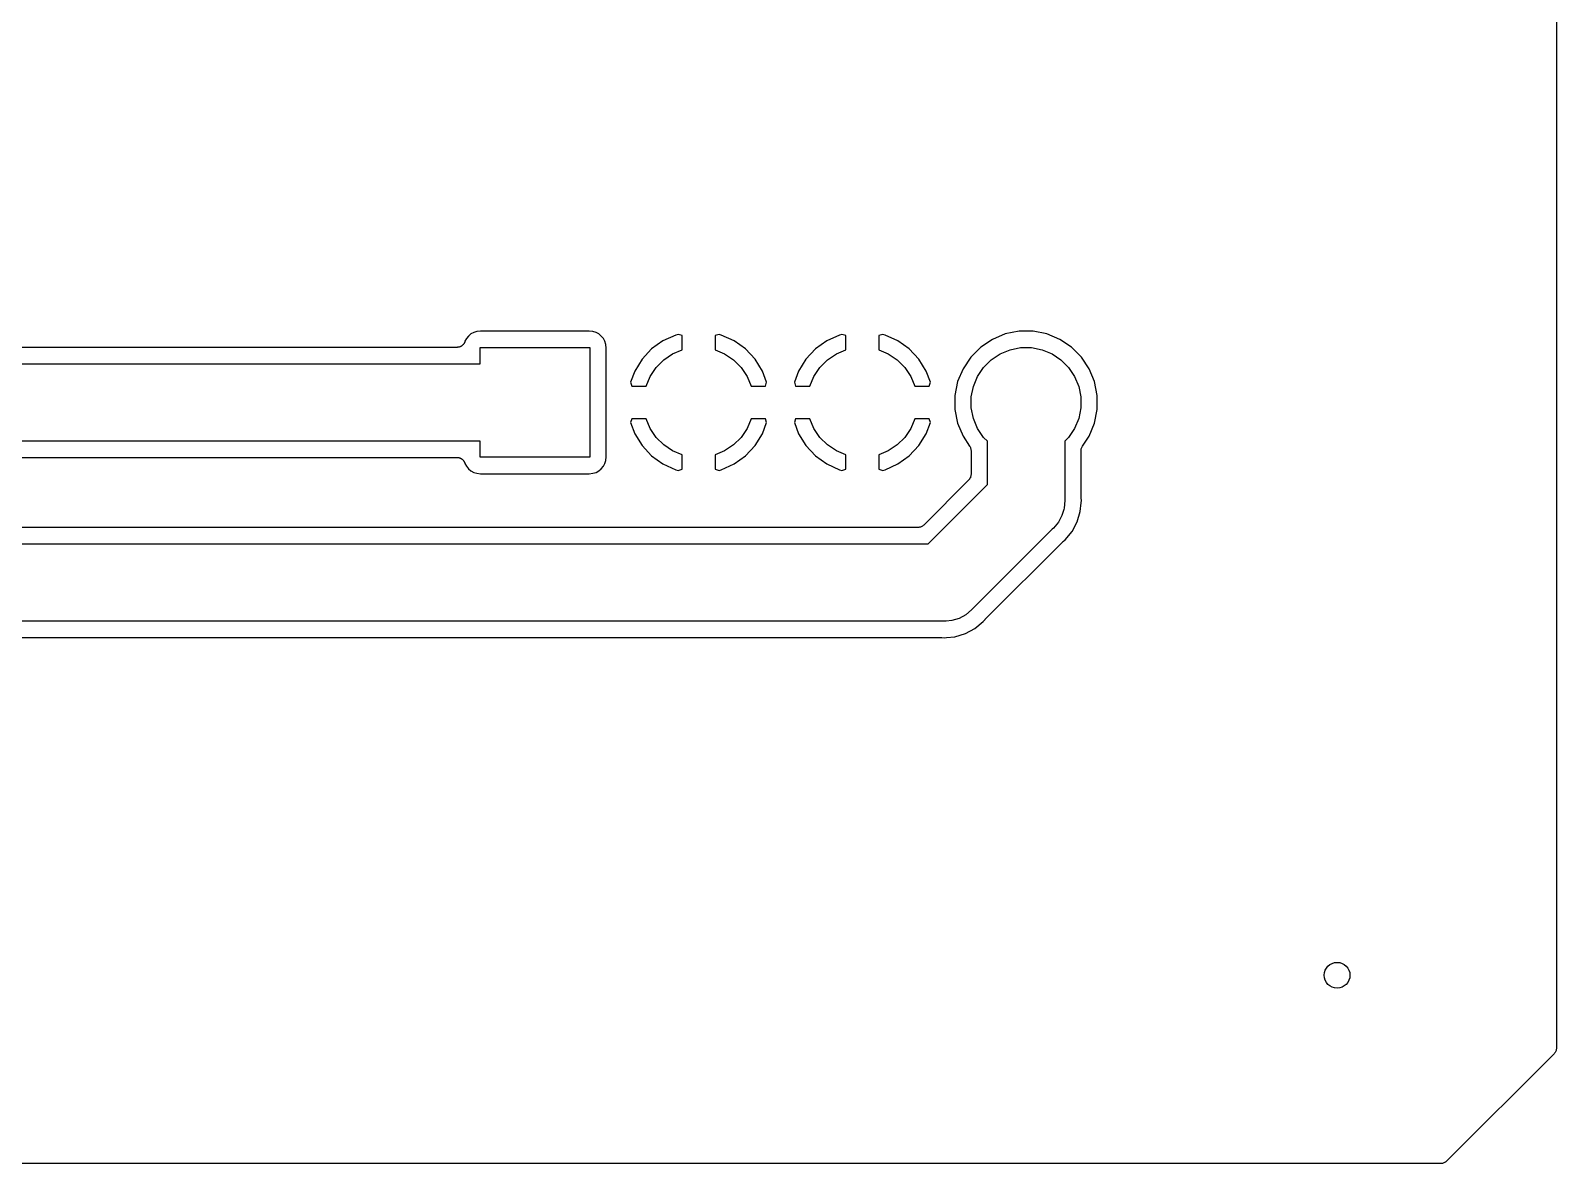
# Model space of a CAD drawing. Extents: x 49 to 143, y -158 to -38.
# Drawn here: x 119.17 to 142.85, y -148.97 to -131.39 of the extents above; entities that cross this region are included whole.
import ezdxf

# ---------------------------------------------------------------- set-up
doc = ezdxf.new("R2010")
doc.units = 0
doc.layers.add('BLACK', color=7, linetype='CONTINUOUS')

msp = doc.modelspace()

# ---------------------------------------------------------------- linework, layer by layer
at = {"layer": 'BLACK', "linetype": 'CONTINUOUS'}
for p, q in [((142.85, -38.2393), (142.85, -147.177)), ((125.97, -136.13), (125.938, -136.168)), ((126.008, -136.098), (125.97, -136.13)), ((126.052, -136.074), (126.008, -136.098)), ((126.1, -136.06), (126.052, -136.074)), ((126.156, -136.054), (126.1, -136.06)), ((127.844, -136.054), (126.156, -136.054)), ((127.9, -136.06), (127.844, -136.054)), ((127.948, -136.074), (127.9, -136.06)), ((127.992, -136.098), (127.948, -136.074)), ((128.03, -136.13), (127.992, -136.098)), ((128.062, -136.168), (128.03, -136.13)), ((129.188, -136.114), (128.987, -136.205)), ((129.222, -136.104), (129.188, -136.114)), ((129.286, -136.124), (129.222, -136.104)), ((129.286, -136.345), (129.286, -136.124)), ((129.858, -136.104), (129.794, -136.124)), ((129.794, -136.124), (129.794, -136.345)), ((129.892, -136.114), (129.858, -136.104)), ((130.093, -136.205), (129.892, -136.114)), ((131.728, -136.114), (131.527, -136.205)), ((131.762, -136.104), (131.728, -136.114)), ((131.826, -136.124), (131.762, -136.104)), ((131.826, -136.345), (131.826, -136.124)), ((132.398, -136.104), (132.334, -136.124)), ((132.334, -136.124), (132.334, -136.345)), ((132.432, -136.114), (132.398, -136.104)), ((132.633, -136.205), (132.432, -136.114)), ((134.298, -136.098), (134.097, -136.182)), ((134.511, -136.056), (134.298, -136.098)), ((134.729, -136.056), (134.511, -136.056)), ((134.942, -136.098), (134.729, -136.056)), ((135.143, -136.182), (134.942, -136.098)), ((125.792, -136.306), (97.5842, -136.306)), ((125.797, -136.305), (125.792, -136.306)), ((125.803, -136.305), (125.797, -136.305)), ((125.81, -136.304), (125.803, -136.305)), ((125.816, -136.304), (125.81, -136.304)), ((125.822, -136.302), (125.816, -136.304)), ((125.827, -136.301), (125.822, -136.302)), ((125.834, -136.298), (125.827, -136.301)), ((125.84, -136.296), (125.834, -136.298)), ((125.845, -136.294), (125.84, -136.296)), ((125.85, -136.292), (125.845, -136.294)), ((125.856, -136.288), (125.85, -136.292)), ((125.862, -136.285), (125.856, -136.288)), ((125.866, -136.281), (125.862, -136.285)), ((125.871, -136.278), (125.866, -136.281)), ((125.876, -136.273), (125.871, -136.278)), ((125.881, -136.269), (125.876, -136.273)), ((125.885, -136.265), (125.881, -136.269)), ((125.889, -136.261), (125.885, -136.265)), ((125.893, -136.255), (125.889, -136.261)), ((125.897, -136.25), (125.893, -136.255)), ((125.9, -136.245), (125.897, -136.25)), ((125.903, -136.24), (125.9, -136.245)), ((125.905, -136.234), (125.903, -136.24)), ((125.909, -136.228), (125.905, -136.234)), ((125.91, -136.223), (125.909, -136.228)), ((125.913, -136.218), (125.91, -136.223)), ((125.914, -136.212), (125.913, -136.216)), ((125.913, -136.216), (125.913, -136.218)), ((125.938, -136.168), (125.914, -136.212)), ((126.15, -136.56), (126.15, -136.31)), ((126.15, -136.31), (127.85, -136.31)), ((127.85, -136.31), (127.85, -138.01)), ((128.086, -136.212), (128.062, -136.168)), ((128.1, -136.26), (128.086, -136.212)), ((128.106, -136.316), (128.1, -136.26)), ((128.106, -138.004), (128.106, -136.316)), ((128.811, -136.331), (128.664, -136.489)), ((128.987, -136.205), (128.811, -136.331)), ((129.137, -136.407), (129.286, -136.345)), ((129.794, -136.345), (129.943, -136.407)), ((130.269, -136.331), (130.093, -136.205)), ((130.416, -136.489), (130.269, -136.331)), ((131.351, -136.331), (131.204, -136.489)), ((131.527, -136.205), (131.351, -136.331)), ((131.677, -136.407), (131.826, -136.345)), ((132.334, -136.345), (132.483, -136.407)), ((132.809, -136.331), (132.633, -136.205)), ((132.956, -136.489), (132.809, -136.331)), ((133.916, -136.302), (133.762, -136.456)), ((134.097, -136.182), (133.916, -136.302)), ((134.217, -136.407), (134.372, -136.343)), ((134.372, -136.343), (134.536, -136.31)), ((134.536, -136.31), (134.704, -136.31)), ((134.704, -136.31), (134.868, -136.343)), ((134.868, -136.343), (135.023, -136.407)), ((135.324, -136.302), (135.143, -136.182)), ((135.478, -136.456), (135.324, -136.302)), ((97.5655, -136.56), (126.15, -136.56)), ((128.664, -136.489), (128.55, -136.673)), ((128.88, -136.618), (128.998, -136.5)), ((128.998, -136.5), (129.137, -136.407)), ((129.943, -136.407), (130.082, -136.5)), ((130.082, -136.5), (130.2, -136.618)), ((130.53, -136.673), (130.416, -136.489)), ((131.204, -136.489), (131.09, -136.673)), ((131.42, -136.618), (131.538, -136.5)), ((131.538, -136.5), (131.677, -136.407)), ((132.483, -136.407), (132.622, -136.5)), ((132.622, -136.5), (132.74, -136.618)), ((133.07, -136.673), (132.956, -136.489)), ((133.762, -136.456), (133.642, -136.637)), ((133.96, -136.618), (134.078, -136.5)), ((134.078, -136.5), (134.217, -136.407)), ((135.023, -136.407), (135.162, -136.5)), ((135.162, -136.5), (135.28, -136.618)), ((135.598, -136.637), (135.478, -136.456)), ((128.55, -136.673), (128.485, -136.846)), ((128.485, -136.846), (128.504, -136.906)), ((128.725, -136.906), (128.787, -136.757)), ((128.787, -136.757), (128.88, -136.618)), ((130.2, -136.618), (130.293, -136.757)), ((130.293, -136.757), (130.355, -136.906)), ((130.595, -136.846), (130.53, -136.673)), ((130.576, -136.906), (130.595, -136.846)), ((131.09, -136.673), (131.025, -136.846)), ((131.025, -136.846), (131.044, -136.906)), ((131.265, -136.906), (131.327, -136.757)), ((131.327, -136.757), (131.42, -136.618)), ((132.74, -136.618), (132.833, -136.757)), ((132.833, -136.757), (132.895, -136.906)), ((133.135, -136.846), (133.07, -136.673)), ((133.116, -136.906), (133.135, -136.846)), ((133.558, -136.838), (133.516, -137.051)), ((133.642, -136.637), (133.558, -136.838)), ((133.803, -136.912), (133.867, -136.757)), ((133.867, -136.757), (133.96, -136.618)), ((135.28, -136.618), (135.373, -136.757)), ((135.373, -136.757), (135.437, -136.912)), ((135.682, -136.838), (135.598, -136.637)), ((135.724, -137.051), (135.682, -136.838)), ((128.504, -136.906), (128.725, -136.906)), ((130.355, -136.906), (130.576, -136.906)), ((131.044, -136.906), (131.265, -136.906)), ((132.895, -136.906), (133.116, -136.906)), ((133.516, -137.051), (133.516, -137.269)), ((133.77, -137.076), (133.803, -136.912)), ((133.77, -137.244), (133.77, -137.076)), ((135.437, -136.912), (135.47, -137.076)), ((135.47, -137.076), (135.47, -137.244)), ((135.724, -137.269), (135.724, -137.051)), ((133.516, -137.269), (133.558, -137.482)), ((133.803, -137.408), (133.77, -137.244)), ((135.47, -137.244), (135.437, -137.408)), ((135.682, -137.482), (135.724, -137.269)), ((128.504, -137.414), (128.485, -137.474)), ((128.485, -137.474), (128.55, -137.647)), ((128.725, -137.414), (128.504, -137.414)), ((128.787, -137.563), (128.725, -137.414)), ((130.355, -137.414), (130.293, -137.563)), ((130.576, -137.414), (130.355, -137.414)), ((130.53, -137.647), (130.595, -137.474)), ((130.595, -137.474), (130.576, -137.414)), ((131.044, -137.414), (131.025, -137.474)), ((131.025, -137.474), (131.09, -137.647)), ((131.265, -137.414), (131.044, -137.414)), ((131.327, -137.563), (131.265, -137.414)), ((132.895, -137.414), (132.833, -137.563)), ((133.116, -137.414), (132.895, -137.414)), ((133.07, -137.647), (133.135, -137.474)), ((133.135, -137.474), (133.116, -137.414)), ((133.558, -137.482), (133.642, -137.683)), ((133.867, -137.563), (133.803, -137.408)), ((135.437, -137.408), (135.373, -137.563)), ((135.598, -137.683), (135.682, -137.482)), ((126.15, -137.76), (97.7845, -137.76)), ((126.15, -138.01), (126.15, -137.76)), ((128.55, -137.647), (128.664, -137.831)), ((128.88, -137.702), (128.787, -137.563)), ((128.998, -137.82), (128.88, -137.702)), ((130.2, -137.702), (130.082, -137.82)), ((130.293, -137.563), (130.2, -137.702)), ((130.416, -137.831), (130.53, -137.647)), ((131.09, -137.647), (131.204, -137.831)), ((131.42, -137.702), (131.327, -137.563)), ((131.538, -137.82), (131.42, -137.702)), ((132.74, -137.702), (132.622, -137.82)), ((132.833, -137.563), (132.74, -137.702)), ((132.956, -137.831), (133.07, -137.647)), ((133.642, -137.683), (133.745, -137.837)), ((133.96, -137.702), (133.867, -137.563)), ((134.02, -137.762), (133.96, -137.702)), ((134.02, -138.435), (134.02, -137.762)), ((135.28, -137.702), (135.22, -137.762)), ((135.22, -137.762), (135.22, -138.655)), ((135.373, -137.563), (135.28, -137.702)), ((135.495, -137.837), (135.598, -137.683)), ((97.9423, -138.014), (125.792, -138.014)), ((125.792, -138.014), (125.793, -138.014)), ((125.793, -138.014), (125.799, -138.015)), ((125.799, -138.015), (125.805, -138.015)), ((125.805, -138.015), (125.811, -138.016)), ((125.811, -138.016), (125.818, -138.017)), ((125.818, -138.017), (125.823, -138.018)), ((125.823, -138.018), (125.829, -138.02)), ((125.829, -138.02), (125.835, -138.022)), ((125.835, -138.022), (125.842, -138.024)), ((125.842, -138.024), (125.847, -138.027)), ((125.847, -138.027), (125.852, -138.029)), ((125.852, -138.029), (125.857, -138.033)), ((127.85, -138.01), (126.15, -138.01)), ((128.1, -138.06), (128.106, -138.004)), ((128.664, -137.831), (128.811, -137.989)), ((128.811, -137.989), (128.987, -138.115)), ((129.137, -137.913), (128.998, -137.82)), ((129.286, -137.975), (129.137, -137.913)), ((129.286, -138.196), (129.286, -137.975)), ((129.943, -137.913), (129.794, -137.975)), ((129.794, -137.975), (129.794, -138.196)), ((130.082, -137.82), (129.943, -137.913)), ((130.093, -138.115), (130.269, -137.989)), ((130.269, -137.989), (130.416, -137.831)), ((131.204, -137.831), (131.351, -137.989)), ((131.351, -137.989), (131.527, -138.115)), ((131.677, -137.913), (131.538, -137.82)), ((131.826, -137.975), (131.677, -137.913)), ((131.826, -138.196), (131.826, -137.975)), ((132.483, -137.913), (132.334, -137.975)), ((132.334, -137.975), (132.334, -138.196)), ((132.622, -137.82), (132.483, -137.913)), ((132.633, -138.115), (132.809, -137.989)), ((132.809, -137.989), (132.956, -137.831)), ((133.745, -137.837), (133.745, -137.837)), ((133.745, -137.837), (133.745, -137.837)), ((133.745, -137.837), (133.745, -137.837)), ((133.745, -137.837), (133.746, -137.838)), ((133.746, -137.838), (133.751, -137.849)), ((133.751, -137.849), (133.756, -137.859)), ((133.756, -137.859), (133.757, -137.86)), ((133.757, -137.86), (133.757, -137.861)), ((133.757, -137.861), (133.76, -137.872)), ((133.76, -137.872), (133.764, -137.883)), ((133.764, -137.883), (133.764, -137.884)), ((133.764, -137.884), (133.764, -137.884)), ((133.764, -137.884), (133.765, -137.896)), ((133.765, -137.896), (133.766, -137.908)), ((133.766, -137.908), (133.766, -138.278)), ((135.474, -137.906), (135.475, -137.894)), ((135.474, -137.907), (135.474, -137.906)), ((135.474, -137.908), (135.474, -137.907)), ((135.474, -137.907), (135.474, -137.907)), ((135.474, -137.907), (135.474, -137.907)), ((135.474, -138.636), (135.474, -137.908)), ((135.475, -137.894), (135.476, -137.883)), ((135.476, -137.883), (135.477, -137.882)), ((135.477, -137.881), (135.48, -137.87)), ((135.477, -137.882), (135.477, -137.881)), ((135.48, -137.87), (135.484, -137.859)), ((135.484, -137.858), (135.49, -137.847)), ((135.484, -137.859), (135.484, -137.858)), ((135.484, -137.858), (135.484, -137.858)), ((135.49, -137.847), (135.495, -137.837)), ((125.857, -138.033), (125.863, -138.036)), ((125.863, -138.036), (125.868, -138.04)), ((125.868, -138.04), (125.872, -138.043)), ((125.872, -138.043), (125.877, -138.048)), ((125.877, -138.048), (125.882, -138.052)), ((125.882, -138.052), (125.886, -138.057)), ((125.886, -138.057), (125.89, -138.061)), ((125.89, -138.061), (125.894, -138.066)), ((125.894, -138.066), (125.898, -138.071)), ((125.898, -138.071), (125.9, -138.076)), ((125.9, -138.076), (125.904, -138.081)), ((125.904, -138.081), (125.906, -138.087)), ((125.906, -138.087), (125.909, -138.093)), ((125.909, -138.093), (125.911, -138.099)), ((125.911, -138.099), (125.913, -138.104)), ((125.913, -138.104), (125.914, -138.108)), ((125.914, -138.108), (125.938, -138.152)), ((125.938, -138.152), (125.97, -138.19)), ((125.97, -138.19), (126.008, -138.222)), ((126.008, -138.222), (126.052, -138.246)), ((126.052, -138.246), (126.1, -138.26)), ((126.1, -138.26), (126.156, -138.266)), ((126.156, -138.266), (127.844, -138.266)), ((127.844, -138.266), (127.9, -138.26)), ((127.9, -138.26), (127.948, -138.246)), ((127.948, -138.246), (127.992, -138.222)), ((127.992, -138.222), (128.03, -138.19)), ((128.03, -138.19), (128.062, -138.152)), ((128.062, -138.152), (128.086, -138.108)), ((128.086, -138.108), (128.1, -138.06)), ((128.987, -138.115), (129.188, -138.206)), ((129.188, -138.206), (129.222, -138.216)), ((129.222, -138.216), (129.286, -138.196)), ((129.794, -138.196), (129.858, -138.216)), ((129.858, -138.216), (129.892, -138.206)), ((129.892, -138.206), (130.093, -138.115)), ((131.527, -138.115), (131.728, -138.206)), ((131.728, -138.206), (131.762, -138.216)), ((131.762, -138.216), (131.826, -138.196)), ((132.334, -138.196), (132.398, -138.216)), ((132.398, -138.216), (132.432, -138.206)), ((132.432, -138.206), (132.633, -138.115)), ((133.729, -138.367), (133.033, -139.063)), ((133.101, -139.354), (134.02, -138.435)), ((133.736, -138.358), (133.729, -138.367)), ((133.744, -138.349), (133.736, -138.358)), ((133.745, -138.348), (133.744, -138.349)), ((133.744, -138.349), (133.744, -138.349)), ((133.75, -138.338), (133.745, -138.348)), ((133.756, -138.328), (133.75, -138.338)), ((133.76, -138.315), (133.756, -138.326)), ((133.756, -138.326), (133.756, -138.327)), ((133.756, -138.327), (133.756, -138.328)), ((133.763, -138.304), (133.76, -138.315)), ((133.765, -138.291), (133.763, -138.303)), ((133.763, -138.303), (133.763, -138.303)), ((133.763, -138.303), (133.763, -138.304)), ((133.766, -138.279), (133.765, -138.291)), ((133.766, -138.278), (133.766, -138.278)), ((133.766, -138.278), (133.766, -138.278)), ((133.766, -138.278), (133.766, -138.278)), ((133.766, -138.278), (133.766, -138.279)), ((135.223, -138.684), (135.211, -138.802)), ((135.22, -138.655), (135.223, -138.684)), ((135.462, -138.851), (135.475, -138.72)), ((135.475, -138.641), (135.474, -138.636)), ((135.474, -138.646), (135.475, -138.641)), ((135.475, -138.648), (135.474, -138.646)), ((135.478, -138.684), (135.475, -138.648)), ((135.475, -138.72), (135.478, -138.684)), ((135.475, -138.72), (135.475, -138.72)), ((135.177, -138.915), (135.121, -139.019)), ((135.205, -138.822), (135.177, -138.915)), ((135.211, -138.802), (135.205, -138.822)), ((135.413, -139.012), (135.462, -138.851)), ((132.944, -139.1), (98.4732, -139.1)), ((132.955, -139.099), (132.944, -139.1)), ((132.967, -139.098), (132.955, -139.099)), ((132.968, -139.098), (132.967, -139.098)), ((132.98, -139.094), (132.968, -139.098)), ((132.968, -139.098), (132.968, -139.098)), ((132.991, -139.091), (132.98, -139.094)), ((132.992, -139.09), (132.991, -139.091)), ((132.991, -139.091), (132.991, -139.091)), ((133.002, -139.085), (132.992, -139.09)), ((133.013, -139.08), (133.002, -139.085)), ((133.014, -139.079), (133.013, -139.079)), ((133.013, -139.079), (133.013, -139.08)), ((133.023, -139.071), (133.014, -139.079)), ((133.032, -139.064), (133.023, -139.071)), ((133.033, -139.063), (133.032, -139.064)), ((133.033, -139.063), (133.033, -139.063)), ((133.033, -139.063), (133.033, -139.063)), ((133.033, -139.063), (133.033, -139.063)), ((135.023, -139.129), (133.795, -140.357)), ((135.046, -139.11), (135.023, -139.129)), ((135.121, -139.019), (135.046, -139.11)), ((135.227, -139.291), (135.334, -139.161)), ((135.334, -139.161), (135.413, -139.012)), ((98.4545, -139.354), (133.101, -139.354)), ((133.988, -140.524), (135.19, -139.322)), ((135.19, -139.322), (135.191, -139.321)), ((135.191, -139.321), (135.195, -139.317)), ((135.195, -139.317), (135.199, -139.314)), ((135.199, -139.314), (135.227, -139.291)), ((133.776, -140.38), (133.685, -140.455)), ((133.795, -140.357), (133.776, -140.38)), ((133.321, -140.554), (98.6735, -140.554)), ((133.35, -140.557), (133.321, -140.554)), ((133.379, -140.554), (133.35, -140.557)), ((133.468, -140.545), (133.379, -140.554)), ((133.581, -140.511), (133.468, -140.545)), ((133.685, -140.455), (133.581, -140.511)), ((133.827, -140.668), (133.957, -140.561)), ((133.957, -140.561), (133.98, -140.533)), ((133.98, -140.533), (133.981, -140.532)), ((133.981, -140.532), (133.985, -140.528)), ((133.985, -140.528), (133.988, -140.524)), ((98.8313, -140.808), (133.302, -140.808)), ((133.302, -140.808), (133.304, -140.808)), ((133.304, -140.808), (133.309, -140.809)), ((133.309, -140.809), (133.314, -140.809)), ((133.314, -140.809), (133.35, -140.812)), ((133.35, -140.812), (133.386, -140.809)), ((133.386, -140.809), (133.517, -140.796)), ((133.386, -140.809), (133.386, -140.809)), ((133.517, -140.796), (133.678, -140.747)), ((133.678, -140.747), (133.827, -140.668)), ((142.82, -147.258), (142.813, -147.267)), ((142.828, -147.249), (142.82, -147.258)), ((142.829, -147.248), (142.828, -147.248)), ((142.828, -147.248), (142.828, -147.249)), ((142.834, -147.238), (142.829, -147.248)), ((142.84, -147.227), (142.834, -147.238)), ((142.844, -147.215), (142.84, -147.226)), ((142.84, -147.226), (142.84, -147.227)), ((142.84, -147.227), (142.84, -147.227)), ((142.847, -147.204), (142.844, -147.215)), ((142.849, -147.191), (142.847, -147.202)), ((142.847, -147.202), (142.847, -147.203)), ((142.847, -147.203), (142.847, -147.204)), ((142.85, -147.179), (142.849, -147.191)), ((142.85, -147.177), (142.85, -147.178)), ((142.85, -147.178), (142.85, -147.178)), ((142.85, -147.178), (142.85, -147.178)), ((142.85, -147.178), (142.85, -147.179)), ((142.813, -147.267), (141.146, -148.934)), ((141.056, -148.971), (116.149, -148.971)), ((141.067, -148.97), (141.056, -148.971)), ((141.079, -148.969), (141.067, -148.97)), ((141.08, -148.969), (141.079, -148.969)), ((141.092, -148.966), (141.08, -148.969)), ((141.08, -148.969), (141.08, -148.969)), ((141.103, -148.962), (141.092, -148.966)), ((141.104, -148.962), (141.103, -148.962)), ((141.115, -148.956), (141.104, -148.962)), ((141.104, -148.962), (141.104, -148.962)), ((141.125, -148.951), (141.115, -148.956)), ((141.126, -148.95), (141.125, -148.951)), ((141.135, -148.943), (141.126, -148.95)), ((141.126, -148.95), (141.126, -148.95)), ((141.144, -148.935), (141.135, -148.943)), ((141.145, -148.935), (141.144, -148.935)), ((141.146, -148.934), (141.145, -148.935)), ((141.145, -148.935), (141.145, -148.935)), ((141.145, -148.935), (141.145, -148.935))]:
    msp.add_line(p, q, dxfattribs=at)
at = {"layer": 'BLACK'}
msp.add_circle((139.446, -146.05), 0.2, dxfattribs=at)

doc.saveas('drawing.dxf')
